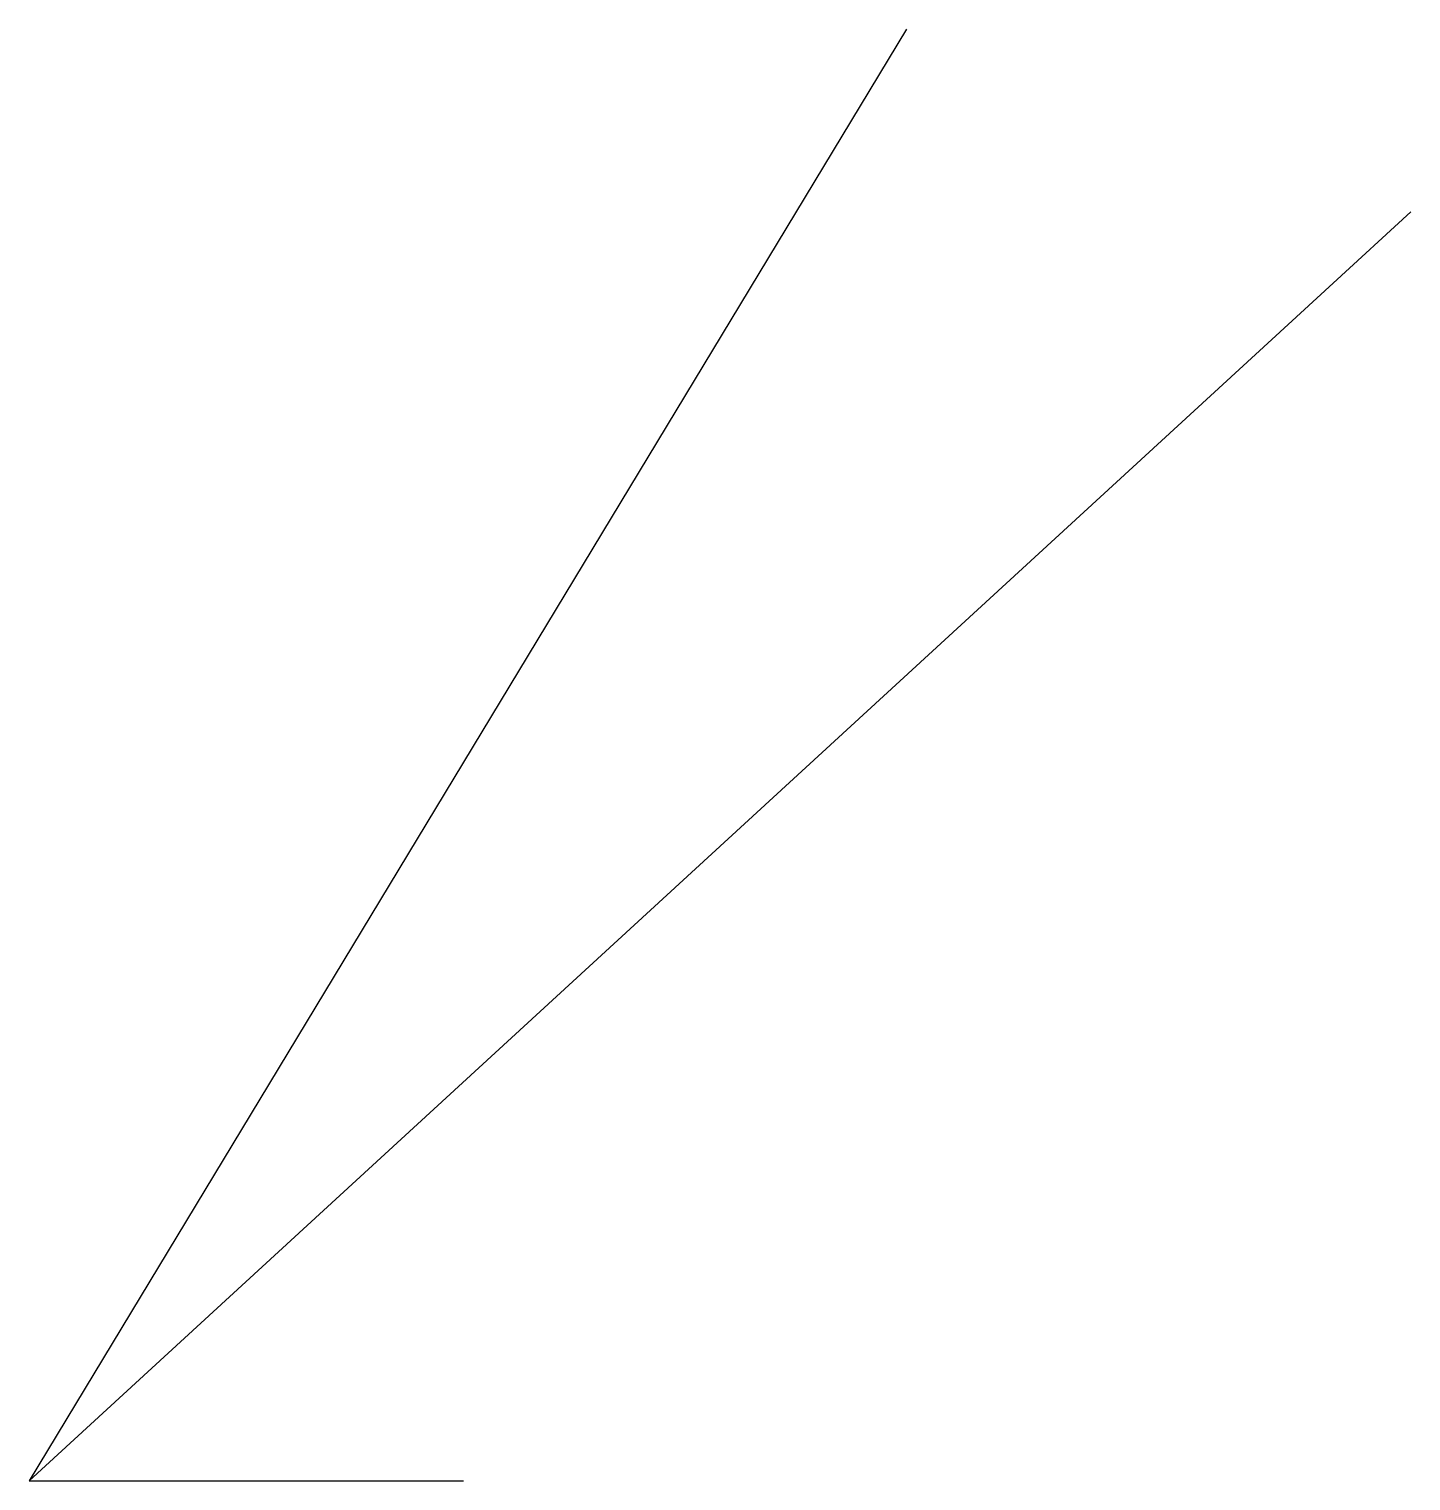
# Paper-space layout 'Layout1' of a CAD drawing. Extents: x 7.518 to 8.342, y 11.757 to 12.622.
import ezdxf

# ---------------------------------------------------------------- set-up
doc = ezdxf.new("R2010")
doc.units = 0
doc.header["$LTSCALE"] = 0.1999
doc.layers.add('DIM-TXT', color=7, linetype='CONTINUOUS')

psp = doc.layouts.get("Layout1")

# ---------------------------------------------------------------- linework, layer by layer
at = {"layer": 'DIM-TXT', "color": 0, "linetype": 'CONTINUOUS'}
psp.add_line((8.34155, 12.51296), (7.51814, 11.75667), dxfattribs=at)
at = {"layer": 'DIM-TXT', "color": 0, "linetype": 'CONTINUOUS', "flags": 128}
psp.add_lwpolyline([(8.04089, 12.62186), (7.51814, 11.75667), (7.77699, 11.75667)], dxfattribs=at)

doc.saveas('drawing.dxf')
